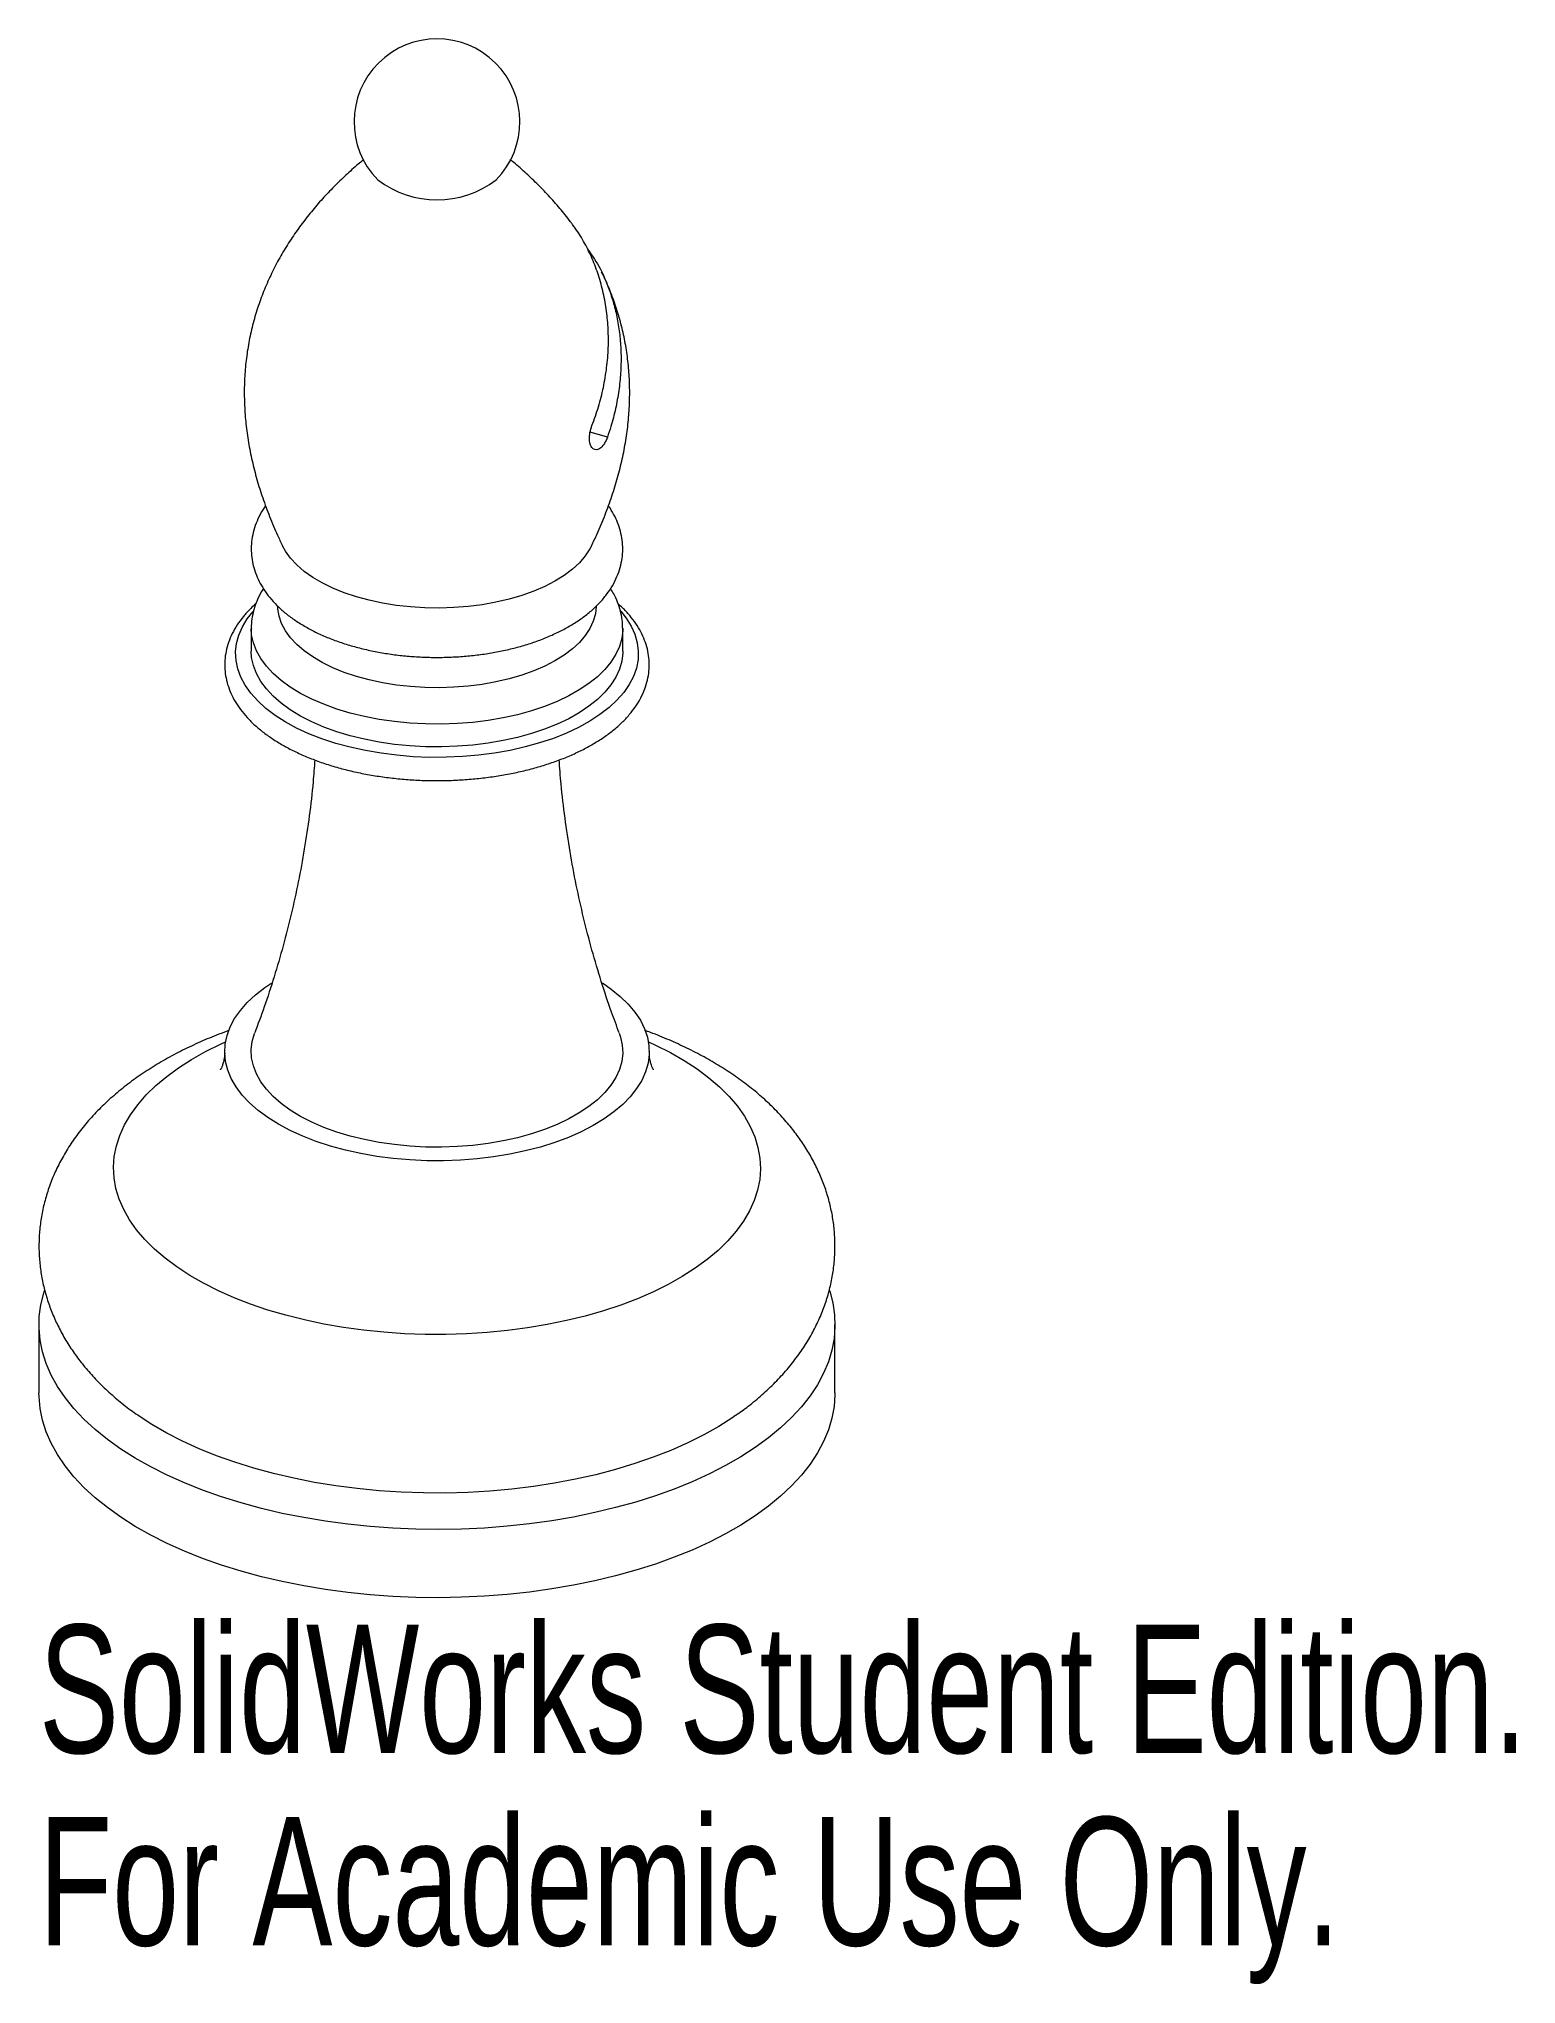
# Paper-space layout '_Trimetric' of a CAD drawing. Header units: millimetres. Extents: x -15 to 40.7, y -22.3 to 51.
import ezdxf

# ---------------------------------------------------------------- set-up
doc = ezdxf.new("R2010")
doc.units = ezdxf.units.MM
doc.styles.add('SLDTEXTSTYLE0', font='TXT', dxfattribs={"width": 0.7})

psp = doc.layouts.new('_Trimetric')

# ---------------------------------------------------------------- linework, layer by layer
at = {"color": 8, "linetype": 'Continuous', "lineweight": 15}
psp.add_line((6.423, 36.016), (5.772, 36.193), dxfattribs=at)
at = {"color": 7, "linetype": 'Continuous', "lineweight": 15}
for p, q in [((-7, 28.801), (-7, 27.944)), ((7, 27.944), (7, 28.801)), ((-15, 2.572), (-15, 0)), ((15, 0), (15, 2.572))]:
    psp.add_line(p, q, dxfattribs=at)
at = {"color": 7, "linetype": 'Continuous', "lineweight": 15, "flags": 128}
for points in [[(5.825, 31.916), (5.765, 31.802), (5.59, 31.536), (5.369, 31.278), (5.103, 31.033), (4.795, 30.8), (4.447, 30.584), (4.062, 30.384), (3.644, 30.203), (3.195, 30.043), (2.72, 29.904), (2.223, 29.788), (1.707, 29.696), (1.177, 29.628), (0.637, 29.585), (0.092, 29.568), (-0.454, 29.577), (-0.996, 29.611), (-1.53, 29.67), (-2.052, 29.754), (-2.556, 29.862), (-3.039, 29.993), (-3.497, 30.147), (-3.926, 30.321), (-4.322, 30.515), (-4.682, 30.726), (-5.004, 30.953), (-5.285, 31.195), (-5.521, 31.448), (-5.712, 31.712), (-5.825, 31.917)], [(6, 29.658), (6, 29.635), (5.971, 29.354), (5.892, 29.076), (5.765, 28.802), (5.59, 28.536), (5.369, 28.278), (5.103, 28.033), (4.795, 27.8), (4.447, 27.584), (4.062, 27.384), (3.644, 27.203), (3.195, 27.042), (2.72, 26.904), (2.223, 26.788), (1.707, 26.695), (1.177, 26.628), (0.637, 26.585), (0.092, 26.568), (-0.454, 26.577), (-0.996, 26.611), (-1.53, 26.67), (-2.052, 26.754), (-2.556, 26.862), (-3.039, 26.993), (-3.497, 27.147), (-3.926, 27.321), (-4.322, 27.514), (-4.682, 27.726), (-5.004, 27.953), (-5.285, 28.195), (-5.521, 28.448), (-5.712, 28.712), (-5.855, 28.983), (-5.95, 29.26), (-5.996, 29.54), (-6, 29.658)], [(7, 27.944), (6.999, 27.877), (6.963, 27.571), (6.876, 27.269), (6.74, 26.971), (6.556, 26.68), (6.324, 26.398), (6.047, 26.127), (5.726, 25.87), (5.364, 25.627), (4.963, 25.401), (4.526, 25.194), (4.057, 25.006), (3.559, 24.839), (3.035, 24.695), (2.489, 24.574), (1.925, 24.477), (1.348, 24.406), (0.76, 24.36), (0.167, 24.339), (-0.427, 24.345), (-1.018, 24.377), (-1.601, 24.434), (-2.174, 24.517), (-2.73, 24.624), (-3.267, 24.755), (-3.78, 24.909), (-4.266, 25.085), (-4.721, 25.282), (-5.143, 25.498), (-5.527, 25.731), (-5.871, 25.981), (-6.173, 26.244), (-6.431, 26.52), (-6.642, 26.806), (-6.806, 27.1), (-6.92, 27.4), (-6.985, 27.705), (-7, 27.944)], [(6.233, 15.441), (6.566, 15.211), (6.908, 14.935), (7.207, 14.646), (7.46, 14.345), (7.666, 14.035), (7.824, 13.718), (7.932, 13.395), (7.989, 13.069), (7.997, 12.741), (7.954, 12.414), (7.86, 12.09), (7.717, 11.771), (7.525, 11.459), (7.285, 11.155), (7, 10.863), (6.67, 10.582), (6.298, 10.317), (5.886, 10.067), (5.437, 9.835), (4.953, 9.622), (4.439, 9.43), (3.896, 9.259), (3.328, 9.111), (2.74, 8.986), (2.134, 8.887), (1.515, 8.812), (0.886, 8.763), (0.251, 8.739), (-0.385, 8.742), (-1.018, 8.771), (-1.646, 8.825), (-2.262, 8.905), (-2.865, 9.01), (-3.449, 9.14), (-4.012, 9.293), (-4.549, 9.468), (-5.058, 9.665), (-5.534, 9.882), (-5.976, 10.118), (-6.379, 10.371), (-6.743, 10.64), (-7.063, 10.923), (-7.339, 11.218), (-7.569, 11.524), (-7.751, 11.838), (-7.884, 12.158), (-7.967, 12.483), (-7.999, 12.81), (-7.982, 13.137), (-7.913, 13.463), (-7.795, 13.785), (-7.627, 14.101), (-7.411, 14.409), (-7.148, 14.708), (-6.84, 14.994), (-6.489, 15.267), (-6.223, 15.447)], [(6.869, 13.552), (6.92, 13.401), (6.985, 13.097), (6.999, 12.791), (6.963, 12.485), (6.876, 12.182), (6.74, 11.884), (6.556, 11.594), (6.324, 11.312), (6.047, 11.041), (5.726, 10.784), (5.364, 10.541), (4.963, 10.315), (4.526, 10.107), (4.057, 9.92), (3.559, 9.753), (3.035, 9.609), (2.489, 9.488), (1.925, 9.391), (1.348, 9.32), (0.76, 9.274), (0.167, 9.253), (-0.427, 9.259), (-1.018, 9.291), (-1.601, 9.348), (-2.174, 9.43), (-2.73, 9.538), (-3.267, 9.669), (-3.78, 9.823), (-4.266, 9.999), (-4.721, 10.196), (-5.143, 10.412), (-5.527, 10.645), (-5.871, 10.894), (-6.173, 11.158), (-6.431, 11.434), (-6.642, 11.72), (-6.806, 12.014), (-6.92, 12.314), (-6.985, 12.618), (-6.999, 12.924), (-6.963, 13.23), (-6.876, 13.533), (-6.869, 13.552)], [(14.786, 3.871), (14.801, 3.825), (14.917, 3.383), (14.983, 2.94), (14.999, 2.494), (14.966, 2.049), (14.882, 1.606), (14.75, 1.166), (14.568, 0.731), (14.338, 0.302), (14.06, -0.12), (13.736, -0.533), (13.366, -0.935), (12.951, -1.326), (12.494, -1.704), (11.995, -2.067), (11.456, -2.416), (10.879, -2.747), (10.266, -3.061), (9.619, -3.356), (8.94, -3.632), (8.231, -3.887), (7.495, -4.121), (6.734, -4.332), (5.951, -4.52), (5.147, -4.685), (4.327, -4.826), (3.493, -4.942), (2.646, -5.033), (1.791, -5.099), (0.93, -5.139), (0.066, -5.154), (-0.798, -5.143), (-1.66, -5.107), (-2.516, -5.045), (-3.363, -4.957), (-4.2, -4.845), (-5.023, -4.708), (-5.829, -4.547), (-6.615, -4.362), (-7.38, -4.154), (-8.12, -3.924), (-8.833, -3.673), (-9.517, -3.4), (-10.169, -3.108), (-10.787, -2.797), (-11.37, -2.468), (-11.915, -2.122), (-12.42, -1.76), (-12.884, -1.385), (-13.305, -0.996), (-13.682, -0.595), (-14.013, -0.184), (-14.298, 0.236), (-14.536, 0.665), (-14.725, 1.099), (-14.865, 1.538), (-14.956, 1.981), (-14.997, 2.426), (-14.989, 2.871), (-14.93, 3.316), (-14.822, 3.757), (-14.793, 3.852)], [(15, 0), (14.999, -0.077), (14.966, -0.522), (14.882, -0.965), (14.75, -1.405), (14.568, -1.841), (14.338, -2.27), (14.06, -2.692), (13.736, -3.104), (13.366, -3.507), (12.951, -3.897), (12.494, -4.275), (11.995, -4.639), (11.456, -4.987), (10.879, -5.319), (10.266, -5.633), (9.619, -5.928), (8.94, -6.204), (8.231, -6.459), (7.495, -6.692), (6.734, -6.903), (5.951, -7.092), (5.147, -7.256), (4.327, -7.397), (3.493, -7.513), (2.646, -7.604), (1.791, -7.67), (0.93, -7.711), (0.066, -7.725), (-0.798, -7.715), (-1.66, -7.678), (-2.516, -7.616), (-3.363, -7.529), (-4.2, -7.417), (-5.023, -7.28), (-5.829, -7.118), (-6.615, -6.934), (-7.38, -6.726), (-8.12, -6.496), (-8.833, -6.244), (-9.517, -5.972), (-10.169, -5.679), (-10.787, -5.368), (-11.37, -5.039), (-11.915, -4.693), (-12.42, -4.332), (-12.884, -3.956), (-13.305, -3.567), (-13.682, -3.167), (-14.013, -2.755), (-14.298, -2.335), (-14.536, -1.907), (-14.725, -1.472), (-14.865, -1.033), (-14.956, -0.59), (-14.997, -0.145), (-15, 0)], [(11.268, -0.85), (11.144, -0.936), (10.618, -1.271), (10.053, -1.59), (9.452, -1.89), (8.818, -2.172), (8.151, -2.434), (7.456, -2.674), (6.734, -2.893), (5.988, -3.089), (5.221, -3.262), (4.434, -3.411), (3.632, -3.535), (2.817, -3.634), (1.992, -3.709), (1.16, -3.757), (0.323, -3.78), (-0.514, -3.777), (-1.35, -3.748), (-2.181, -3.694), (-3.004, -3.614), (-3.817, -3.509), (-4.615, -3.379), (-5.398, -3.224), (-6.16, -3.046), (-6.901, -2.845), (-7.617, -2.621), (-8.306, -2.376), (-8.965, -2.109), (-9.592, -1.823), (-10.185, -1.519), (-10.741, -1.196), (-11.259, -0.857), (-11.286, -0.838)]]:
    psp.add_lwpolyline(points, dxfattribs=at)
at = {"color": 8, "linetype": 'Continuous', "lineweight": 15, "flags": 128}
for points in [[(6.926, 29.45), (7.128, 29.194), (7.317, 28.891), (7.457, 28.58), (7.548, 28.265), (7.588, 27.946), (7.578, 27.628), (7.517, 27.31), (7.407, 26.996), (7.247, 26.688), (7.039, 26.388), (6.784, 26.097), (6.484, 25.818), (6.14, 25.553), (5.756, 25.303), (5.334, 25.07), (4.876, 24.855), (4.386, 24.66), (3.866, 24.487), (3.321, 24.336), (2.754, 24.208), (2.168, 24.105), (1.568, 24.026), (0.957, 23.973), (0.34, 23.946), (-0.279, 23.944), (-0.896, 23.969), (-1.508, 24.02), (-2.109, 24.096), (-2.696, 24.197), (-3.266, 24.322), (-3.813, 24.471), (-4.335, 24.642), (-4.829, 24.835), (-5.29, 25.048), (-5.716, 25.279), (-6.104, 25.527), (-6.451, 25.791), (-6.756, 26.069), (-7.015, 26.359), (-7.228, 26.658), (-7.393, 26.966), (-7.508, 27.279), (-7.574, 27.596), (-7.589, 27.915), (-7.554, 28.233), (-7.468, 28.549), (-7.333, 28.86), (-7.149, 29.165), (-6.933, 29.442)], [(7, 28.812), (6.999, 28.734), (6.963, 28.428), (6.876, 28.126), (6.74, 27.828), (6.556, 27.537), (6.324, 27.255), (6.047, 26.984), (5.726, 26.727), (5.364, 26.484), (4.963, 26.258), (4.526, 26.051), (4.057, 25.863), (3.559, 25.696), (3.035, 25.552), (2.489, 25.431), (1.925, 25.335), (1.348, 25.263), (0.76, 25.217), (0.167, 25.197), (-0.427, 25.202), (-1.018, 25.234), (-1.601, 25.291), (-2.174, 25.374), (-2.73, 25.481), (-3.267, 25.612), (-3.78, 25.766), (-4.266, 25.942), (-4.721, 26.139), (-5.143, 26.355), (-5.527, 26.588), (-5.871, 26.838), (-6.173, 27.101), (-6.431, 27.377), (-6.642, 27.663), (-6.806, 27.957), (-6.92, 28.258), (-6.985, 28.562), (-7, 28.798)], [(7.969, 13.221), (8.238, 13.098), (8.797, 12.816), (9.32, 12.517), (9.804, 12.201), (10.248, 11.87), (10.65, 11.525), (11.008, 11.167), (11.321, 10.798), (11.588, 10.42), (11.807, 10.033), (11.977, 9.641), (12.098, 9.243), (12.17, 8.842), (12.191, 8.44), (12.162, 8.038), (12.084, 7.637), (11.955, 7.24), (11.778, 6.848), (11.552, 6.463), (11.279, 6.086), (10.959, 5.718), (10.594, 5.363), (10.186, 5.019), (9.736, 4.69), (9.246, 4.377), (8.718, 4.08), (8.154, 3.801), (7.556, 3.542), (6.928, 3.303), (6.271, 3.085), (5.588, 2.889), (4.882, 2.716), (4.157, 2.567), (3.414, 2.442), (2.657, 2.341), (1.889, 2.266), (1.114, 2.217), (0.334, 2.193), (-0.448, 2.195), (-1.228, 2.222), (-2.002, 2.276), (-2.769, 2.354), (-3.524, 2.458), (-4.264, 2.587), (-4.987, 2.74), (-5.69, 2.916), (-6.369, 3.115), (-7.022, 3.336), (-7.646, 3.579), (-8.238, 3.841), (-8.797, 4.122), (-9.32, 4.422), (-9.804, 4.738), (-10.248, 5.069), (-10.65, 5.414), (-11.008, 5.772), (-11.321, 6.14), (-11.588, 6.519), (-11.807, 6.905), (-11.977, 7.298), (-12.098, 7.696), (-12.17, 8.096), (-12.191, 8.499), (-12.162, 8.901), (-12.084, 9.301), (-11.955, 9.698), (-11.778, 10.09), (-11.552, 10.476), (-11.279, 10.853), (-10.959, 11.22), (-10.594, 11.576), (-10.186, 11.919), (-9.736, 12.248), (-9.246, 12.562), (-8.718, 12.859), (-8.154, 13.137), (-7.969, 13.221)]]:
    psp.add_lwpolyline(points, dxfattribs=at)
at = {"color": 7, "linetype": 'Continuous', "lineweight": 15}
for centre, radius, start, end in [((0, 47.894), 3.125, 315.5746, 224.4254), ((0, 48.636), 3.682, 232.69307, 307.30693)]:
    psp.add_arc(centre, radius, start, end, dxfattribs=at)
for points, knots in [([(-2.756, 46.471), (-2.809, 46.428), (-3.016, 46.261), (-3.375, 45.941), (-3.827, 45.512), (-4.264, 45.056), (-4.685, 44.576), (-5.084, 44.071), (-5.46, 43.541), (-5.809, 42.987), (-6.127, 42.409), (-6.411, 41.811), (-6.658, 41.192), (-6.866, 40.556), (-7.032, 39.905), (-7.155, 39.241), (-7.234, 38.567), (-7.268, 37.885), (-7.259, 37.197), (-7.206, 36.505), (-7.109, 35.809), (-6.971, 35.111), (-6.791, 34.411), (-6.571, 33.709), (-6.31, 33.006), (-6.056, 32.407), (-5.886, 32.046), (-5.824, 31.914)], [0, 0, 0, 0, 0.014659, 0.057224, 0.09902, 0.140209, 0.180928, 0.221293, 0.261401, 0.301332, 0.341154, 0.380923, 0.420688, 0.460498, 0.5004, 0.540439, 0.580685, 0.621224, 0.662157, 0.703609, 0.745718, 0.788642, 0.832553, 0.877636, 0.92409, 0.972125, 1, 1, 1, 1]), ([(5.108, 44.025), (5.084, 44.059), (4.932, 44.272), (4.629, 44.639), (4.204, 45.122), (3.76, 45.578), (3.304, 46.005), (2.967, 46.303), (2.784, 46.449), (2.756, 46.472)], [0, 0, 0, 0, 0.034571, 0.216835, 0.400609, 0.586253, 0.774212, 0.965019, 1, 1, 1, 1]), ([(5.842, 36.451), (5.927, 36.685), (6.098, 37.155), (6.281, 37.884), (6.406, 38.628), (6.465, 39.362), (6.461, 40.074), (6.399, 40.763), (6.277, 41.447), (6.097, 42.106), (5.863, 42.734), (5.569, 43.325), (5.316, 43.758), (5.141, 43.977), (5.104, 44.022)], [0, 0, 0, 0, 0.0902, 0.181086, 0.274152, 0.367974, 0.454109, 0.540847, 0.629515, 0.718866, 0.803695, 0.889186, 0.976942, 1, 1, 1, 1]), ([(5.657, 43.13), (5.81, 42.909), (6.164, 42.398), (6.483, 41.632), (6.703, 40.91), (6.829, 40.321), (6.91, 39.714), (6.944, 39.082), (6.928, 38.43), (6.86, 37.76), (6.737, 37.085), (6.586, 36.501), (6.467, 36.147), (6.423, 36.016)], [0, 0, 0, 0, 0.112709, 0.260982, 0.341908, 0.423328, 0.506256, 0.589685, 0.677361, 0.765603, 0.855591, 0.946166, 1, 1, 1, 1]), ([(5.824, 31.914), (5.894, 32.064), (6.074, 32.445), (6.334, 33.067), (6.593, 33.775), (6.811, 34.48), (6.987, 35.181), (7.121, 35.878), (7.213, 36.572), (7.262, 37.262), (7.267, 37.946), (7.229, 38.624), (7.147, 39.295), (7.02, 39.956), (6.852, 40.605), (6.64, 41.241), (6.424, 41.785), (6.265, 42.107), (6.204, 42.231)], [0, 0, 0, 0, 0.048866, 0.123682, 0.195742, 0.265495, 0.33328, 0.399413, 0.464193, 0.527895, 0.590772, 0.653051, 0.714933, 0.776586, 0.838152, 0.899744, 0.961449, 1, 1, 1, 1]), ([(6.423, 36.016), (6.392, 35.927), (6.354, 35.847), (6.268, 35.708), (6.22, 35.65), (6.072, 35.528), (5.967, 35.514), (5.849, 35.6), (5.816, 35.646), (5.768, 35.765), (5.753, 35.838), (5.74, 36.084), (5.774, 36.277), (5.842, 36.451)], [0, 0, 0, 0, 0.125, 0.125, 0.25, 0.25, 0.5, 0.5, 0.625, 0.625, 0.75, 0.75, 1, 1, 1, 1]), ([(-6.457, 33.421), (-6.493, 33.372), (-6.606, 33.218), (-6.75, 32.941), (-6.885, 32.597), (-6.969, 32.249), (-7.006, 31.902), (-6.996, 31.558), (-6.942, 31.221), (-6.845, 30.891), (-6.706, 30.57), (-6.525, 30.258), (-6.302, 29.956), (-6.038, 29.666), (-5.732, 29.39), (-5.386, 29.129), (-5.002, 28.886), (-4.586, 28.663), (-4.14, 28.462), (-3.669, 28.284), (-3.176, 28.13), (-2.665, 27.999), (-2.138, 27.892), (-1.599, 27.809), (-1.051, 27.75), (-0.497, 27.716), (0.06, 27.707), (0.616, 27.722), (1.169, 27.761), (1.715, 27.825), (2.251, 27.912), (2.773, 28.024), (3.28, 28.16), (3.768, 28.319), (4.234, 28.502), (4.676, 28.708), (5.091, 28.938), (5.474, 29.191), (5.823, 29.466), (6.133, 29.763), (6.399, 30.078), (6.619, 30.407), (6.79, 30.747), (6.911, 31.093), (6.983, 31.441), (7.008, 31.787), (6.987, 32.13), (6.921, 32.465), (6.814, 32.794), (6.661, 33.111), (6.541, 33.323), (6.462, 33.423), (6.459, 33.427)], [0, 0, 0, 0, 0.0096616, 0.030342, 0.0503749, 0.0698153, 0.088798, 0.1075006, 0.1261045, 0.1447571, 0.1636471, 0.1829377, 0.2027473, 0.2231268, 0.2440443, 0.2653909, 0.2870157, 0.3087721, 0.3305324, 0.3522334, 0.3738526, 0.395387, 0.4168443, 0.4382371, 0.4595805, 0.4808903, 0.5021822, 0.5234723, 0.5447734, 0.5660997, 0.5874679, 0.6088953, 0.6303997, 0.6519983, 0.6737067, 0.6955352, 0.7174828, 0.7395262, 0.7615868, 0.7835207, 0.8051486, 0.8262847, 0.8468013, 0.866675, 0.8859844, 0.9048781, 0.9235404, 0.942138, 0.9608337, 0.9798112, 0.9992244, 1, 1, 1, 1]), ([(-6.542, 30.301), (-6.549, 30.292), (-6.632, 30.176), (-6.748, 29.94), (-6.886, 29.597), (-6.967, 29.249), (-7.003, 28.981), (-6.997, 28.831), (-6.995, 28.797)], [0, 0, 0, 0, 0.021433, 0.260081, 0.491256, 0.715595, 0.934651, 1, 1, 1, 1]), ([(6.998, 28.816), (6.995, 28.921), (6.987, 29.139), (6.921, 29.465), (6.813, 29.793), (6.686, 30.073), (6.58, 30.237), (6.539, 30.301)], [0, 0, 0, 0, 0.200222, 0.417317, 0.635555, 0.857084, 1, 1, 1, 1]), ([(-6.824, 29.732), (-6.891, 29.673), (-7.065, 29.518), (-7.301, 29.252), (-7.535, 28.937), (-7.721, 28.611), (-7.862, 28.278), (-7.955, 27.941), (-8.002, 27.604), (-8.002, 27.267), (-7.958, 26.934), (-7.87, 26.606), (-7.738, 26.284), (-7.564, 25.969), (-7.346, 25.662), (-7.086, 25.365), (-6.785, 25.079), (-6.444, 24.807), (-6.066, 24.551), (-5.654, 24.312), (-5.21, 24.091), (-4.737, 23.89), (-4.239, 23.709), (-3.718, 23.55), (-3.177, 23.412), (-2.618, 23.297), (-2.046, 23.204), (-1.463, 23.134), (-0.872, 23.088), (-0.276, 23.065), (0.321, 23.066), (0.917, 23.091), (1.507, 23.139), (2.089, 23.21), (2.66, 23.304), (3.217, 23.421), (3.756, 23.561), (4.275, 23.721), (4.771, 23.903), (5.242, 24.106), (5.684, 24.328), (6.096, 24.569), (6.474, 24.829), (6.816, 25.105), (7.119, 25.398), (7.381, 25.705), (7.599, 26.025), (7.771, 26.353), (7.896, 26.687), (7.975, 27.025), (8.007, 27.362), (7.993, 27.698), (7.935, 28.029), (7.833, 28.356), (7.688, 28.676), (7.5, 28.988), (7.267, 29.292), (7.043, 29.54), (6.883, 29.68), (6.828, 29.728)], [0, 0, 0, 0, 0.01145, 0.029721, 0.047851, 0.065762, 0.083392, 0.100718, 0.117775, 0.134649, 0.15146, 0.168293, 0.185269, 0.202476, 0.219958, 0.23771, 0.255685, 0.273818, 0.292043, 0.310308, 0.32857, 0.34681, 0.365019, 0.383198, 0.401346, 0.419468, 0.437567, 0.455649, 0.473718, 0.491779, 0.509837, 0.527896, 0.545959, 0.564032, 0.582118, 0.600224, 0.618355, 0.636515, 0.654709, 0.672942, 0.691216, 0.70953, 0.727876, 0.746234, 0.76456, 0.782794, 0.800863, 0.818691, 0.836224, 0.853458, 0.870446, 0.887286, 0.90409, 0.920956, 0.937998, 0.95529, 0.972861, 0.990689, 1, 1, 1, 1]), ([(-4.605, 23.847), (-4.625, 23.57), (-4.676, 22.866), (-4.807, 21.746), (-4.992, 20.49), (-5.22, 19.252), (-5.486, 18.034), (-5.79, 16.84), (-6.131, 15.674), (-6.488, 14.577), (-6.748, 13.882), (-6.869, 13.557)], [0, 0, 0, 0, 0.0774796, 0.1965346, 0.3151431, 0.4332297, 0.5507125, 0.6675019, 0.7834987, 0.8985935, 1, 1, 1, 1]), ([(6.871, 13.559), (6.772, 13.818), (6.531, 14.454), (6.186, 15.497), (5.833, 16.682), (5.519, 17.896), (5.244, 19.132), (5.009, 20.386), (4.819, 21.656), (4.681, 22.811), (4.627, 23.544), (4.604, 23.847)], [0, 0, 0, 0, 0.081247, 0.198721, 0.316996, 0.435908, 0.555311, 0.675073, 0.795079, 0.915227, 1, 1, 1, 1]), ([(-7.847, 13.645), (-7.973, 13.6), (-8.339, 13.468), (-8.921, 13.222), (-9.593, 12.907), (-10.239, 12.563), (-10.857, 12.191), (-11.442, 11.792), (-11.992, 11.366), (-12.502, 10.916), (-12.969, 10.445), (-13.39, 9.954), (-13.762, 9.448), (-14.085, 8.928), (-14.359, 8.399), (-14.584, 7.862), (-14.76, 7.319), (-14.889, 6.773), (-14.97, 6.226), (-15.006, 5.68), (-14.996, 5.136), (-14.941, 4.598), (-14.843, 4.066), (-14.702, 3.542), (-14.518, 3.027), (-14.293, 2.522), (-14.026, 2.028), (-13.718, 1.546), (-13.367, 1.077), (-12.975, 0.62), (-12.54, 0.177), (-12.062, -0.249), (-11.64, -0.589), (-11.366, -0.777), (-11.277, -0.839)], [0, 0, 0, 0, 0.01858, 0.054047, 0.089714, 0.125555, 0.161516, 0.197474, 0.233273, 0.268737, 0.303679, 0.337942, 0.371416, 0.404059, 0.435889, 0.466967, 0.497387, 0.527256, 0.556689, 0.585803, 0.614713, 0.643529, 0.672337, 0.701255, 0.7304, 0.75989, 0.789837, 0.820349, 0.851515, 0.883405, 0.916048, 0.94943, 0.983483, 1, 1, 1, 1]), ([(11.258, -0.854), (11.417, -0.741), (11.767, -0.492), (12.264, -0.076), (12.752, 0.384), (13.195, 0.867), (13.591, 1.366), (13.937, 1.879), (14.235, 2.404), (14.483, 2.938), (14.682, 3.478), (14.833, 4.023), (14.937, 4.57), (14.995, 5.116), (15.006, 5.662), (14.973, 6.203), (14.895, 6.738), (14.774, 7.266), (14.611, 7.786), (14.405, 8.295), (14.158, 8.794), (13.87, 9.282), (13.54, 9.758), (13.167, 10.221), (12.753, 10.67), (12.296, 11.105), (11.797, 11.523), (11.258, 11.922), (10.681, 12.301), (10.069, 12.657), (9.425, 12.99), (8.752, 13.295), (8.218, 13.516), (7.902, 13.627), (7.826, 13.653)], [0, 0, 0, 0, 0.029801, 0.065366, 0.100498, 0.135023, 0.168804, 0.201769, 0.233907, 0.265261, 0.295912, 0.325961, 0.355519, 0.384703, 0.413629, 0.442414, 0.471145, 0.49993, 0.528886, 0.55813, 0.587777, 0.617938, 0.648712, 0.680178, 0.712387, 0.745346, 0.779014, 0.813296, 0.848059, 0.883148, 0.918414, 0.953713, 0.988945, 1, 1, 1, 1]), ([(-8.004, 12.857), (-8.002, 12.833), (-7.998, 12.731), (-8.023, 12.564), (-8.064, 12.391), (-8.109, 12.271), (-8.143, 12.2), (-8.163, 12.169), (-8.159, 12.175), (-8.158, 12.176)], [0, 0, 0, 0, 0.065826, 0.285749, 0.474221, 0.643101, 0.798737, 0.960196, 1, 1, 1, 1]), ([(8.16, 12.173), (8.158, 12.176), (8.154, 12.182), (8.123, 12.24), (8.081, 12.34), (8.038, 12.488), (8.005, 12.668), (8.004, 12.798), (8.003, 12.858)], [0, 0, 0, 0, 0.142166, 0.297262, 0.461403, 0.638607, 0.834676, 1, 1, 1, 1])]:
    psp.add_open_spline(points, degree=3, knots=knots, dxfattribs=at)

# ---------------------------------------------------------------- texts
at = {"color": 7, "linetype": 'Continuous', "char_height": 4.83362, "attachment_point": 1, "style": 'SLDTEXTSTYLE0'}
for s, insert in [('SolidWorks Student Edition.', (-15, -8.745)), ('For Academic Use Only.', (-15, -15.995))]:
    psp.add_mtext(s, dxfattribs=dict(at, insert=insert))

doc.saveas('drawing.dxf')
